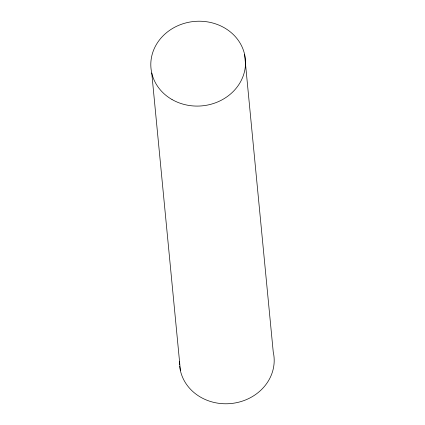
<?xml version="1.0" encoding="UTF-8"?>
<svg xmlns="http://www.w3.org/2000/svg" width="425" height="425" viewBox="0 0 425 425"><rect width="100%" height="100%" fill="white"/><g stroke="black" fill="none" stroke-linecap="round" stroke-linejoin="round"><path stroke-width="0.64" d="M244.577 54.299L273.243 351.99A47.409 42.388 -5.5 0 1 233.777 403.182A47.409 42.388 -5.5 0 1 179.674 366.201M151.757 73.01L180.423 370.701M179.562 364.894A47.409 42.388 -5.5 0 1 179.472 361.617M172.035 99.54A47.409 42.388 -5.5 0 0 245.443 65.328A47.409 42.388 -5.5 0 0 177.023 26.095A47.409 42.388 -5.5 0 0 172.035 99.54"/></g></svg>
